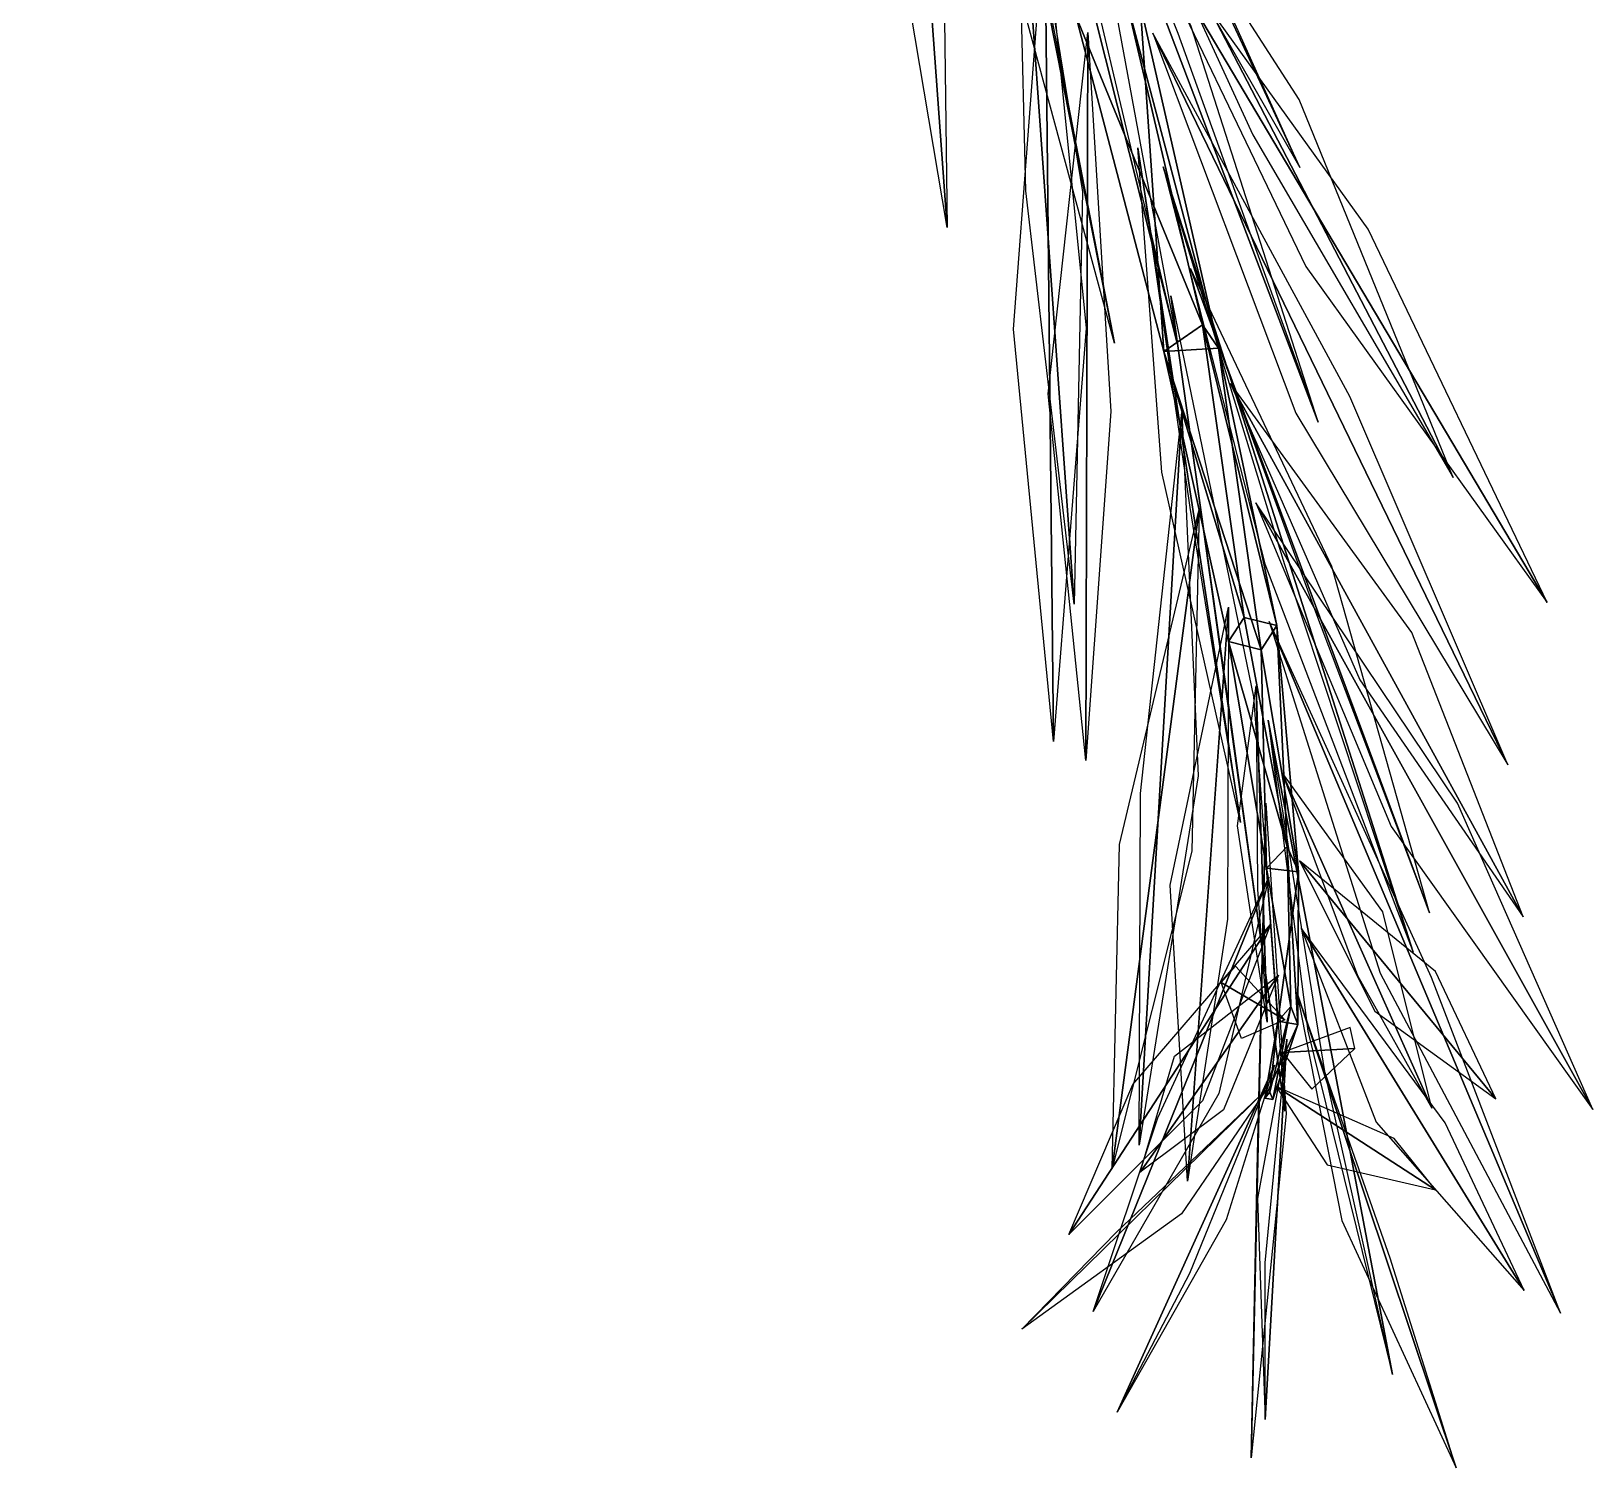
# Model space of a CAD drawing. Extents: x -117 to 110, y -112 to 116.
# Drawn here: x -19.4 to 40.4, y -112.2 to -57.2 of the extents above; entities that cross this region are included whole.
import ezdxf

# ---------------------------------------------------------------- set-up
doc = ezdxf.new("R2010")
doc.units = 0

msp = doc.modelspace()

# ---------------------------------------------------------------- linework, layer by layer
at = {"layer": 'Branches', "color": 1}
for points in [[(25.485722, -68.407051, 292.497742), (20.631176, -56.569321, 298.695953), (22.514025, -55.716492, 297.032227)], [(24.012043, -69.42231, 293.750336), (23.095606, -56.114651, 299.567932), (20.631176, -56.569321, 298.695953)], [(26.102306, -69.302887, 294.37323), (22.514025, -55.716492, 297.032227), (23.095606, -56.114651, 299.567932)], [(26.102306, -69.302887, 294.37323), (25.485722, -68.407051, 292.497742), (22.514025, -55.716492, 297.032227)], [(24.012043, -69.42231, 293.750336), (26.102306, -69.302887, 294.37323), (23.095606, -56.114651, 299.567932)], [(25.485722, -68.407051, 292.497742), (24.012043, -69.42231, 293.750336), (20.631176, -56.569321, 298.695953)], [(27.088718, -79.619064, 284.472626), (24.012043, -69.42231, 293.750336), (25.485722, -68.407051, 292.497742)], [(28.340796, -79.928734, 285.010406), (25.485722, -68.407051, 292.497742), (26.102306, -69.302887, 294.37323)], [(28.340796, -79.928734, 285.010406), (27.088718, -79.619064, 284.472626), (25.485722, -68.407051, 292.497742)], [(27.732807, -80.8582, 285.85849), (26.102306, -69.302887, 294.37323), (24.012043, -69.42231, 293.750336)], [(27.732807, -80.8582, 285.85849), (28.340796, -79.928734, 285.010406), (26.102306, -69.302887, 294.37323)], [(26.48073, -80.548531, 285.320709), (27.732807, -80.8582, 285.85849), (24.012043, -69.42231, 293.750336)], [(27.088718, -79.619064, 284.472626), (26.48073, -80.548531, 285.320709), (24.012043, -69.42231, 293.750336)], [(28.729284, -88.395004, 273.748108), (26.48073, -80.548531, 285.320709), (27.088718, -79.619064, 284.472626)], [(28.729284, -88.395004, 273.748108), (27.088718, -79.619064, 284.472626), (28.340796, -79.928734, 285.010406)], [(29.162077, -89.372215, 274.374573), (28.340796, -79.928734, 285.010406), (27.732807, -80.8582, 285.85849)], [(29.162077, -89.372215, 274.374573), (28.729284, -88.395004, 273.748108), (28.340796, -79.928734, 285.010406)], [(27.934103, -89.231781, 274.217072), (27.732807, -80.8582, 285.85849), (26.48073, -80.548531, 285.320709)], [(28.729284, -88.395004, 273.748108), (27.934103, -89.231781, 274.217072), (26.48073, -80.548531, 285.320709)], [(27.934103, -89.231781, 274.217072), (29.162077, -89.372215, 274.374573), (27.732807, -80.8582, 285.85849)], [(28.867378, -94.528244, 261.127533), (27.934103, -89.231781, 274.217072), (28.729284, -88.395004, 273.748108)], [(29.139957, -95.215057, 261.353149), (28.729284, -88.395004, 273.748108), (29.162077, -89.372215, 274.374573)], [(29.139957, -95.215057, 261.353149), (28.867378, -94.528244, 261.127533), (28.729284, -88.395004, 273.748108)], [(28.373688, -95.092781, 261.328278), (29.162077, -89.372215, 274.374573), (27.934103, -89.231781, 274.217072)], [(28.867378, -94.528244, 261.127533), (28.373688, -95.092781, 261.328278), (27.934103, -89.231781, 274.217072)], [(28.373688, -95.092781, 261.328278), (29.139957, -95.215057, 261.353149), (29.162077, -89.372215, 274.374573)], [(27.874754, -98.038055, 247.486832), (29.139957, -95.215057, 261.353149), (28.373688, -95.092781, 261.328278)], [(28.069948, -97.809235, 247.425888), (27.874754, -98.038055, 247.486832), (28.373688, -95.092781, 261.328278)], [(28.176939, -98.091324, 247.482056), (28.069948, -97.809235, 247.425888), (28.867378, -94.528244, 261.127533)], [(28.069948, -97.809235, 247.425888), (28.373688, -95.092781, 261.328278), (28.867378, -94.528244, 261.127533)], [(28.176939, -98.091324, 247.482056), (28.867378, -94.528244, 261.127533), (29.139957, -95.215057, 261.353149)], [(27.874754, -98.038055, 247.486832), (28.176939, -98.091324, 247.482056), (29.139957, -95.215057, 261.353149)], [(27.874754, -98.038055, 247.486832), (28.069948, -97.809235, 247.425888), (28.176939, -98.091324, 247.482056)]]:
    msp.add_3dface(points, dxfattribs=at)
at = {"layer": 'Leaves', "color": 1}
for points in [[(-14.391425, -32.855766, 297.616547), (-20.79138, -46.449665, 302.956238), (-24.362627, -61.042755, 308.299774)], [(-14.391425, -32.855766, 297.616547), (-24.362627, -61.042755, 308.299774), (-18.244045, -46.977627, 303.940796)], [(13.427121, -33.215359, 295.904633), (15.707861, -64.674278, 299.537415), (13.082598, -49.072105, 297.551086)], [(13.427121, -33.215359, 295.904633), (15.508528, -48.743725, 298.871704), (15.707861, -64.674278, 299.537415)], [(-17.912354, -36.393841, 299.650299), (-25.457575, -48.938705, 305.971802), (-30.549623, -61.739807, 314.001038)], [(-17.912354, -36.393841, 299.650299), (-30.549623, -61.739807, 314.001038), (-23.781935, -48.537773, 308.155487)], [(17.285686, -36.695633, 299.650299), (22.389296, -50.416321, 305.971771), (29.222761, -62.378792, 314.001038)], [(17.285686, -36.695633, 299.650299), (29.222761, -62.378792, 314.001038), (23.120577, -48.856274, 308.155457)], [(15.94754, -37.96188, 296.315765), (19.108461, -53.520878, 297.796234), (22.111755, -69.107727, 296.281006)], [(15.94754, -37.96188, 296.315765), (22.111755, -69.107727, 296.281006), (17.952263, -53.746895, 295.276489)], [(17.671955, -41.903137, 300.929962), (22.07111, -55.826736, 307.3367), (24.501772, -69.057404, 315.898651)], [(17.671955, -41.903137, 300.929962), (24.501772, -69.057404, 315.898651), (21.132534, -54.747677, 309.722443)], [(18.652607, -42.459621, 297.480988), (24.546474, -57.231422, 298.630798), (29.924082, -72.134369, 296.828278)], [(18.652607, -42.459621, 297.480988), (29.924082, -72.134369, 296.828278), (25.060133, -56.976452, 295.908997)], [(20.823029, -46.786942, 297.918701), (27.420919, -61.123493, 295.639069), (35.088768, -74.251648, 290.830627)], [(20.823029, -46.786942, 297.918701), (35.088768, -74.251648, 290.830627), (29.194214, -59.772987, 293.975159)], [(18.338882, -47.618599, 300.075439), (20.887794, -63.310688, 301.311096), (20.572754, -79.111404, 303.433289)], [(18.338882, -47.618599, 300.075439), (20.572754, -79.111404, 303.433289), (18.72718, -63.277199, 303.062561)], [(22.535259, -51.801914, 298.635162), (29.44169, -66.166702, 298.166626), (38.691971, -79.053825, 296.547974)], [(22.535259, -51.801914, 298.635162), (38.691971, -79.053825, 296.547974), (31.833252, -64.74662, 298.137817)], [(19.444454, -52.672386, 298.721954), (19.787355, -84.377991, 297.078918), (18.25032, -68.572029, 298.519318)], [(19.444454, -52.672386, 298.721954), (21.029202, -68.535942, 298.402924), (19.787355, -84.377991, 297.078918)], [(21.101212, -57.201168, 297.199707), (21.01474, -85.106987, 282.056366), (19.574396, -71.044975, 289.435425)], [(21.101212, -57.201168, 297.199707), (21.971441, -71.72374, 290.672546), (21.01474, -85.106987, 282.056366)], [(23.581238, -57.225658, 298.846069), (29.059155, -71.793724, 295.377686), (37.186874, -85.266685, 292.792145)], [(23.581238, -57.225658, 298.846069), (37.186874, -85.266685, 292.792145), (31.138845, -71.159164, 297.112396)], [(23.014502, -61.628944, 294.951202), (25.009031, -75.406944, 287.175964), (26.945848, -87.475769, 276.935974)], [(23.014502, -61.628944, 294.951202), (26.945848, -87.475769, 276.935974), (23.925642, -74.054977, 284.999847)], [(23.976748, -62.35247, 297.474518), (27.874802, -77.56176, 294.69101), (33.564564, -92.452484, 294.292511)], [(23.976748, -62.35247, 297.474518), (33.564564, -92.452484, 294.292511), (28.640837, -77.600403, 297.364716)], [(25.030066, -66.245529, 293.266205), (29.816227, -79.404228, 285.636871), (34.178341, -90.934998, 275.52356)], [(25.030066, -66.245529, 293.266205), (34.178341, -90.934998, 275.52356), (30.438551, -77.673851, 283.549866)], [(24.269983, -67.290482, 295.539459), (27.448454, -82.659424, 292.718353), (28.640871, -98.547859, 292.084869)], [(24.269983, -67.290482, 295.539459), (28.640871, -98.547859, 292.084869), (26.508776, -83.076477, 295.302948)], [(26.559088, -70.659943, 291.424591), (31.512583, -82.010818, 281.380371), (37.778019, -91.09626, 269.871063)], [(26.559088, -70.659943, 291.424591), (37.778019, -91.09626, 269.871063), (33.502121, -80.19281, 280.692169)], [(24.69755, -71.765747, 292.411285), (25.324112, -85.686935, 284.660553), (23.058651, -99.839943, 277.673035)], [(24.69755, -71.765747, 292.411285), (23.058651, -99.839943, 277.673035), (23.109688, -86.366188, 286.200684)], [(27.532053, -75.222046, 288.927673), (32.710976, -87.636536, 280.364716), (40.438538, -98.48217, 271.594147)], [(27.532053, -75.222046, 288.927673), (40.438538, -98.48217, 271.594147), (35.252274, -86.741791, 281.056274)], [(25.360662, -75.488266, 288.710327), (25.076857, -88.572525, 279.600616), (22.034208, -100.738655, 269.752075)], [(25.360662, -75.488266, 288.710327), (22.034208, -100.738655, 269.752075), (22.310673, -88.328514, 279.760986)], [(26.483358, -79.221207, 285.144623), (24.910557, -101.225876, 262.310791), (24.255964, -89.878426, 273.494385)], [(26.483358, -79.221207, 285.144623), (26.448778, -91.183655, 274.601166), (24.910557, -101.225876, 262.310791)], [(28.045435, -79.773727, 286.295502), (32.293304, -93.250923, 278.907227), (39.198269, -106.279579, 272.837555)], [(28.045435, -79.773727, 286.295502), (39.198269, -106.279579, 272.837555), (34.26123, -93.417389, 280.865936)], [(27.539871, -82.239418, 281.258209), (27.969646, -95.125763, 252.24408), (26.830353, -87.608124, 266.260223)], [(27.539871, -82.239418, 281.258209), (27.599245, -90.046928, 267.354797), (27.969646, -95.125763, 252.24408)], [(28.009441, -83.561424, 282.357025), (29.52618, -95.471939, 271.863953), (32.769894, -108.640182, 263.47699)], [(28.009441, -83.561424, 282.357025), (32.769894, -108.640182, 263.47699), (30.173235, -97.019531, 274.082794)], [(28.525221, -85.547173, 277.27951), (31.431709, -93.347946, 263.67926), (34.275612, -98.420914, 248.83197)], [(28.525221, -85.547173, 277.27951), (34.275612, -98.420914, 248.83197), (32.402431, -90.905022, 262.769958)], [(27.910479, -86.737343, 278.156342), (28.693329, -98.649605, 267.585114), (27.350315, -111.828712, 258.709686)], [(27.910479, -86.737343, 278.156342), (27.350315, -111.828712, 258.709686), (27.600769, -100.201317, 269.618713)], [(29.20834, -88.948174, 273.413605), (32.090424, -94.715912, 258.82962), (36.730804, -98.071266, 243.947617)], [(29.20834, -88.948174, 273.413605), (36.730804, -98.071266, 243.947617), (34.40934, -93.184319, 258.947418)], [(28.024887, -89.572945, 273.68576), (26.114082, -97.870964, 260.20401), (21.304911, -106.214966, 247.495163)], [(28.024887, -89.572945, 273.68576), (21.304911, -106.214966, 247.495163), (23.776329, -98.797737, 261.392731)], [(28.098747, -91.388374, 268.75528), (25.487448, -98.148766, 254.55162), (20.36463, -103.268333, 240.345551)], [(28.098747, -91.388374, 268.75528), (20.36463, -103.268333, 240.345551), (22.818113, -97.518547, 255.014771)], [(29.271526, -91.532906, 268.839081), (32.13567, -98.968086, 255.026764), (37.808132, -105.418053, 241.592224)], [(29.271526, -91.532906, 268.839081), (37.808132, -105.418053, 241.592224), (34.786167, -98.993477, 255.870117)], [(28.640238, -95.038727, 259.064087), (26.206638, -93.616188, 227.439468), (26.753084, -92.990234, 243.363495)], [(28.405571, -93.334663, 263.888702), (26.287966, -98.486237, 248.947372), (23.106531, -100.877647, 233.506363)], [(28.405571, -93.334663, 263.888702), (23.106531, -100.877647, 233.506363), (24.414797, -96.438011, 248.765564)], [(28.640238, -95.038727, 259.064087), (26.976931, -95.75914, 243.221725), (26.206638, -93.616188, 227.439468)], [(29.101749, -93.986786, 264.200653), (30.820679, -102.732124, 250.978317), (35.203278, -112.208916, 238.926392)], [(29.101749, -93.986786, 264.200653), (35.203278, -112.208916, 238.926392), (32.675011, -104.175522, 252.466629)], [(28.556107, -96.294914, 253.97464), (31.320347, -96.142296, 222.345566), (31.149839, -95.341194, 238.270218)], [(28.715197, -95.786316, 259.224304), (27.591532, -101.888863, 244.535461), (27.885185, -110.357193, 231.027435)], [(28.715197, -95.786316, 259.224304), (27.885185, -110.357193, 231.027435), (27.891989, -104.349113, 245.797958)], [(28.556107, -96.294914, 253.97464), (29.674217, -97.694885, 238.129898), (31.320347, -96.142296, 222.345566)], [(28.24197, -96.775597, 254.097443), (26.401352, -102.702988, 239.409225), (22.214119, -110.076561, 225.905029)], [(28.24197, -96.775597, 254.097443), (22.214119, -110.076561, 225.905029), (25.002342, -104.748032, 240.673187)], [(27.929308, -97.722366, 248.952454), (24.681213, -102.482346, 234.084442), (18.567446, -106.901398, 220.035965)], [(27.929308, -97.722366, 248.952454), (18.567446, -106.901398, 220.035965), (22.192125, -103.179695, 235.111664)], [(28.311411, -97.593613, 248.90332), (30.265982, -100.60041, 233.366135), (34.409664, -101.562927, 217.998337)], [(28.311411, -97.593613, 248.90332), (34.409664, -101.562927, 217.998337), (32.83168, -99.594406, 233.743195)]]:
    msp.add_3dface(points, dxfattribs=at)

doc.saveas('drawing.dxf')
